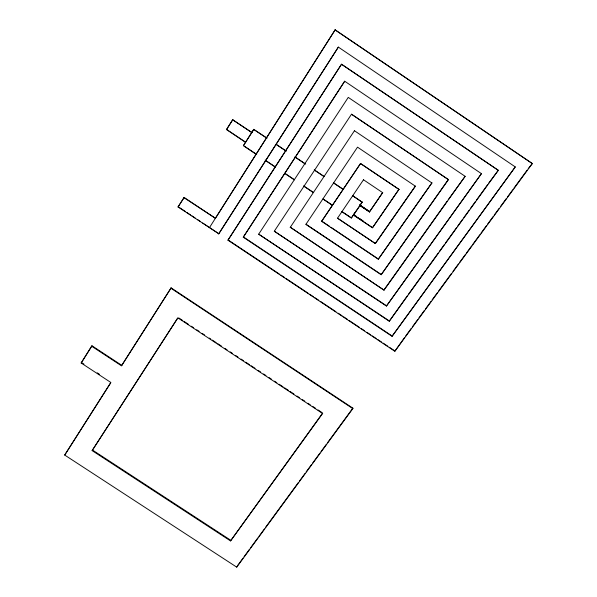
<?xml version="1.0" encoding="UTF-8"?>
<svg xmlns="http://www.w3.org/2000/svg" width="597" height="597" viewBox="0 0 597 597"><rect width="100%" height="100%" fill="white"/><g stroke="black" fill="none" stroke-linecap="round" stroke-linejoin="round"><path stroke-width="0.9" d="M352.834 408.624L352.857 408.139L171.138 287.866L121.437 365.789L91.602 346.185L81.162 362.998L110.826 382.461L64.663 455.033L236.733 567.15L352.834 408.624L170.817 288.164M341.85 211.696L351.327 218.047L362.178 202.182L352.902 195.786M359.984 205.532L369.513 211.928L359.984 205.532L353.469 215.069L372.461 227.8L398.968 189.331L360.551 163.488L321.649 221.3L378.289 259.202L431.885 182.936L378.289 259.202M321.649 221.3L360.551 163.488M351.327 218.047L355.014 212.517M322.604 413.497L322.678 413.005L230.539 540.927L92.125 450.608L177.831 317.835L322.604 413.497L230.539 540.927M337.514 218.196L375.386 243.561L337.514 218.196L363.558 179.697M236.733 567.15L236.934 566.449M354.446 130.736L431.885 182.936M218.599 233.979L338.35 47.103L218.845 233.77L178.025 206.965L184.145 197.45L215.413 218.286L335.141 29.85L209.51 227.554M81.162 362.998L92.042 345.812L121.825 365.386L171.138 287.866M178.025 206.965L184.145 197.45M245.651 142.399L226.509 129.571L232.621 119.728L252.15 132.661M226.509 129.571L232.852 119.713M256.143 154.257L243.389 145.713L253.688 129.37L267.038 138.161M253.882 129.333L243.389 145.713M65.625 453.72L110.736 382.811M335.141 29.85L532.337 163.533L394.833 351.275L227.942 240.195L341.529 64.222L498.301 170.294L389.259 321.231L258.688 234.173L348.26 97.393L465.138 176.324L384.028 290.142L290.321 227.263L384.028 290.142M92.125 450.608L177.637 318.276M341.529 64.222L227.942 240.195M338.35 47.103L515.271 166.921L392.057 336.305L243.27 237.196L344.685 81.214L481.436 173.652L386.438 306.052L274.307 231.218L351.514 114.206L448.459 179.637L381.17 274.732L305.873 224.39L357.521 147.153L415.408 186.212L375.386 243.561M243.27 237.196L344.685 81.214M290.187 227.464L354.469 130.698M362.185 202.017L360.006 205.204L369.506 211.577L359.461 204.667M369.506 211.748L382.707 192.57L369.513 211.928M372.461 227.8L398.968 189.331M375.371 243.33L415.325 186.077M381.17 274.732L448.317 179.518M383.998 289.843L413.146 248.934M414.228 247.419L447.153 201.204M448.228 199.689L465.138 176.324M386.438 306.052L481.436 173.652M389.259 321.231L407.176 296.015M408.266 294.508L425.683 270.396M426.773 268.889L438.205 253.068M439.288 251.561L444.19 244.777M445.28 243.278L456.705 227.45M457.795 225.942L462.69 219.166M463.779 217.659L469.227 210.122M470.309 208.614L475.212 201.831M476.302 200.331L487.727 184.503M488.816 182.995L498.301 170.294M392.057 336.305L515.271 166.921M237.479 565.702L242.979 558.195M244.076 556.695L249.568 549.195M250.665 547.695L257.807 537.942M258.911 536.442L264.404 528.935M265.501 527.435L298.463 482.421M299.567 480.921L305.06 473.414M306.157 471.914L311.649 464.414M312.753 462.914L319.895 453.16M320.992 451.653L326.484 444.153M327.581 442.653L352.857 408.139M404.669 337.38L394.833 351.275M405.773 335.88L411.258 328.38M412.355 326.88L417.848 319.38M418.945 317.888L424.437 310.388M425.534 308.888L431.027 301.388M432.124 299.888L437.616 292.396M438.713 290.896L451.339 273.65M452.989 271.396L458.474 263.904M459.571 262.404L465.063 254.904M466.16 253.404L471.652 245.904M472.749 244.412L479.884 234.658M480.988 233.166L486.473 225.666M487.57 224.166L493.062 216.666M494.159 215.166L499.099 208.42M500.749 206.174L506.241 198.674M507.338 197.174L512.83 189.674M513.927 188.174L527.099 170.182M528.203 168.682L532.337 163.533M274.307 231.218L386.401 305.716M258.688 234.173L389.222 320.88M64.663 455.033L65.133 454.504M121.437 365.789L121.825 365.386M91.602 346.185L92.042 345.812M215.413 218.286L183.839 197.6M92.55 450.086L230.748 540.263M81.617 362.603L83.953 364.133M97.207 372.827L99.542 374.364M178.913 318.007L182.801 320.574M184.354 321.604L188.242 324.171M191.346 326.223L193.682 327.768M196.786 329.82L199.122 331.357M202.226 333.417L204.555 334.954M209.219 338.036L210.778 339.059M212.331 340.089L216.211 342.656M217.771 343.685L221.651 346.253M224.763 348.305L227.091 349.842M230.203 351.902L232.531 353.439M235.643 355.491L237.972 357.036M241.084 359.088L243.412 360.625M245.74 362.17L249.628 364.737M251.18 365.76L255.068 368.327M258.18 370.386L260.508 371.924M263.62 373.976L265.949 375.52M269.053 377.573L271.389 379.11M274.493 381.17L276.829 382.707M279.157 384.252L283.045 386.819M284.597 387.841L288.485 390.408M290.038 391.438L293.925 394.005M297.03 396.057L299.366 397.602M302.47 399.654L304.806 401.191M307.91 403.244L310.239 404.788M312.574 406.326L315.679 408.378M318.014 409.923L321.895 412.49M178.339 206.808L185.182 211.36M186.704 212.368L190.503 214.905M192.025 215.913L195.07 217.935M197.346 219.457L200.391 221.48M202.667 223.002L218.845 233.77M228.95 240.494L279.321 274.016M280.874 275.053L284.747 277.627M286.299 278.665L307.992 293.105M309.544 294.134L313.418 296.716M314.97 297.746L318.843 300.328M320.395 301.358L335.895 311.671M338.215 313.216L342.096 315.798M343.641 316.828L347.521 319.41M349.066 320.44L359.14 327.149M361.469 328.693L364.566 330.76M366.894 332.305L370.767 334.887M372.319 335.917L376.192 338.492M377.744 339.529L381.617 342.103M383.162 343.133L387.819 346.23M389.363 347.26L394.013 350.357M243.479 236.979L392.013 335.932M226.748 129.534L245.33 141.989M354.469 215.159L356.797 216.711M359.894 218.793L362.983 220.868M354.237 215.196L356.424 216.659M357.879 217.636L360.066 219.099M361.521 220.077L362.983 221.054M354.245 215.398L372.453 227.599M244.374 146.168L256.688 154.422M265.15 160.093L275.157 166.802M285.165 173.503L294.403 179.697M303.634 185.883L313.641 192.592M323.649 199.294L332.111 204.965M342.118 211.674L350.588 217.345M265.695 160.66L275.247 167.063M284.784 173.451L294.314 179.839M303.955 186.301L313.35 192.6M322.858 198.965L332.357 205.331M321.723 221.114L329.469 226.293M331.022 227.33L378.267 258.949M305.977 224.196L381.147 274.448M360.543 163.578L399.027 189.473M363.558 179.816L382.737 192.712M276.321 144.392L286.373 151.138M294.881 156.847L305.716 164.115M314.223 169.832L324.275 176.578M333.559 182.809L343.618 189.562M253.688 129.37L266.508 137.967M276.113 144.414L285.702 150.854M295.291 157.287L304.873 163.72M314.559 170.22L324.007 176.563M333.559 182.973L343.103 189.383M352.64 195.779L362.178 202.182M232.621 119.728L251.822 132.609M351.491 114.214L448.459 179.637M341.574 64.304L498.07 170.19M335.201 29.992L532.046 163.436"/></g></svg>
